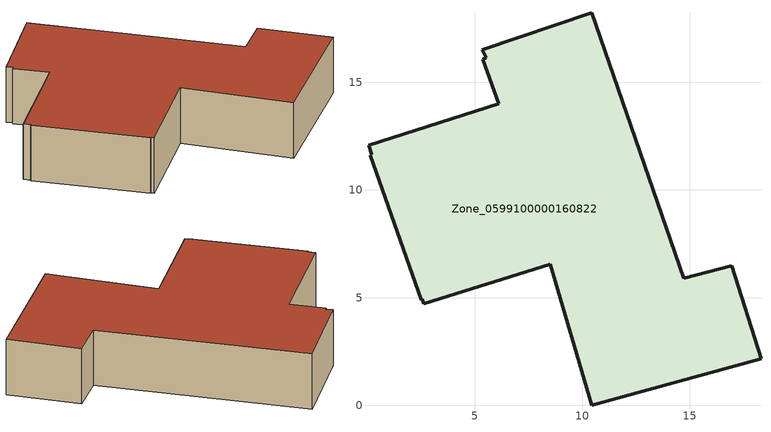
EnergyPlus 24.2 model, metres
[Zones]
Zone_0599100000160822
 floor ground (C_G): 14.72,5.9 16.95,6.49 18.3,2.15 10.44,0 8.52,6.55 2.65,4.73 2.58,4.92 2.53,4.91 0.15,11.61 0.23,11.64 0.08,12.06 6.12,13.99 5.38,16.07 5.53,16.13 5.35,16.5 10.45,18.23 z0
 wall outside (C_F): 16.95,6.49 14.72,5.9 10.45,18.23 5.35,16.5 5.53,16.13 5.38,16.07 6.12,13.99 0.08,12.06 0.23,11.64 0.15,11.61 2.53,4.91 2.58,4.92 2.65,4.73 8.52,6.55 10.44,0 18.3,2.15 16.95,6.49 z0:3.68
 roof outside (C_R): 2.65,4.73 8.52,6.55 10.44,0 18.3,2.15 16.95,6.49 14.72,5.9 10.45,18.23 5.35,16.5 5.53,16.13 5.38,16.07 6.12,13.99 0.08,12.06 0.23,11.64 0.15,11.61 2.53,4.91 2.58,4.92 z3.68
[BUILDING]
Pand.0599100000160822: North Axis=0; Terrain=City; Loads Convergence Tolerance Value=0.04; Temperature Convergence Tolerance Value=0.4; Solar Distribution=FullExterior; Maximum Number of Warmup Days=25; Minimum Number of Warmup Days=1
[Site:Location]
Rotterdam.The.Hague.AP_ZH_NLD Design_Conditions: Latitude=51.96; Longitude=4.45; Time Zone=1; Elevation=-4.5
[SITE:GROUNDTEMPERATURE:BUILDINGSURFACE]
18, 18, 18, 18, 18, 18, 18, 18, 18, 18, 18, 18
[MATERIAL] Thermal Absorptance=0.9; Solar Absorptance=0.7; Visible Absorptance=0.7
Name | Roughness | Thickness | Conductivity | Density | Specific Heat
G.D.1965 | MediumSmooth | 0.15 | 1 | 540 | 1210
F.D.1965 | Rough | 0.3 | 0.857143 | 1920 | 840
R.D.1965 | MediumRough | 0.2 | 0.08 | 1500 | 1000
[CONSTRUCTION]
C_G: G.D.1965
C_F: F.D.1965
C_R: R.D.1965
[ZONE]
Zone_0599100000160822: Type=1; Multiplier=1; Ceiling Height=Autocalculate; Volume=Autocalculate; Floor Area=autocalculate; Part of Total Floor Area=Yes
[ZONEINFILTRATION:DESIGNFLOWRATE]
Infil_Zone_0599100000160822: Zone or ZoneList or Space or SpaceList=Zone_0599100000160822; Schedule=AlwaysOn; Design Flow Rate Calculation Method=Flow/Area; Flow Rate per Floor Area=0.0042; Constant Term Coefficient=1; Temperature Term Coefficient=0; Velocity Term Coefficient=0; Velocity Squared Term Coefficient=0
[HVACTEMPLATE:ZONE:IDEALLOADSAIRSYSTEM]
Zone_0599100000160822: Maximum Heating Supply Air Temperature=50; Minimum Cooling Supply Air Temperature=13; Maximum Heating Supply Air Humidity Ratio=0.0156; Minimum Cooling Supply Air Humidity Ratio=0.0077; Heating Limit=NoLimit; Cooling Limit=NoLimit; Dehumidification Control Type=ConstantSensibleHeatRatio; Cooling Sensible Heat Ratio=0.7; Dehumidification Setpoint=60; Humidification Control Type=None; Humidification Setpoint=30; Outdoor Air Method=None; Outdoor Air Flow Rate per Person=0.00944; Outdoor Air Flow Rate per Zone Floor Area=0; Outdoor Air Flow Rate per Zone=0; Demand Controlled Ventilation Type=None; Outdoor Air Economizer Type=NoEconomizer; Heat Recovery Type=None; Sensible Heat Recovery Effectiveness=0.7; Latent Heat Recovery Effectiveness=0.65
[ZONECONTROL:THERMOSTAT]
ThermostatControl_Zone_0599100000160822: Zone or ZoneList=Zone_0599100000160822; Control Type Schedule=DualSetpointControlType; Control 1=Thermostat_Zone_0599100000160822; Temperature Difference Between Cutout And Setpoint=0
[THERMOSTATSETPOINT:DUALSETPOINT]
Thermostat_Zone_0599100000160822: Heating Setpoint Temperature Schedule=HeatingSetpoint_Zone_0599100000160822; Cooling Setpoint Temperature Schedule=CoolingSetpoint_Zone_0599100000160822
[SCHEDULE:COMPACT]
HeatingSetpoint_Zone_0599100000160822: Through: 12/31, For: AllDays, Until: 24:00, 21
CoolingSetpoint_Zone_0599100000160822: Through: 12/31, For: AllDays, Until: 24:00, 24
DualSetpointControlType: Through: 12/31, For: AllDays, Until: 24:00, 4
AlwaysOn: Through: 12/31, For: AllDays, Until: 24:00, 1
